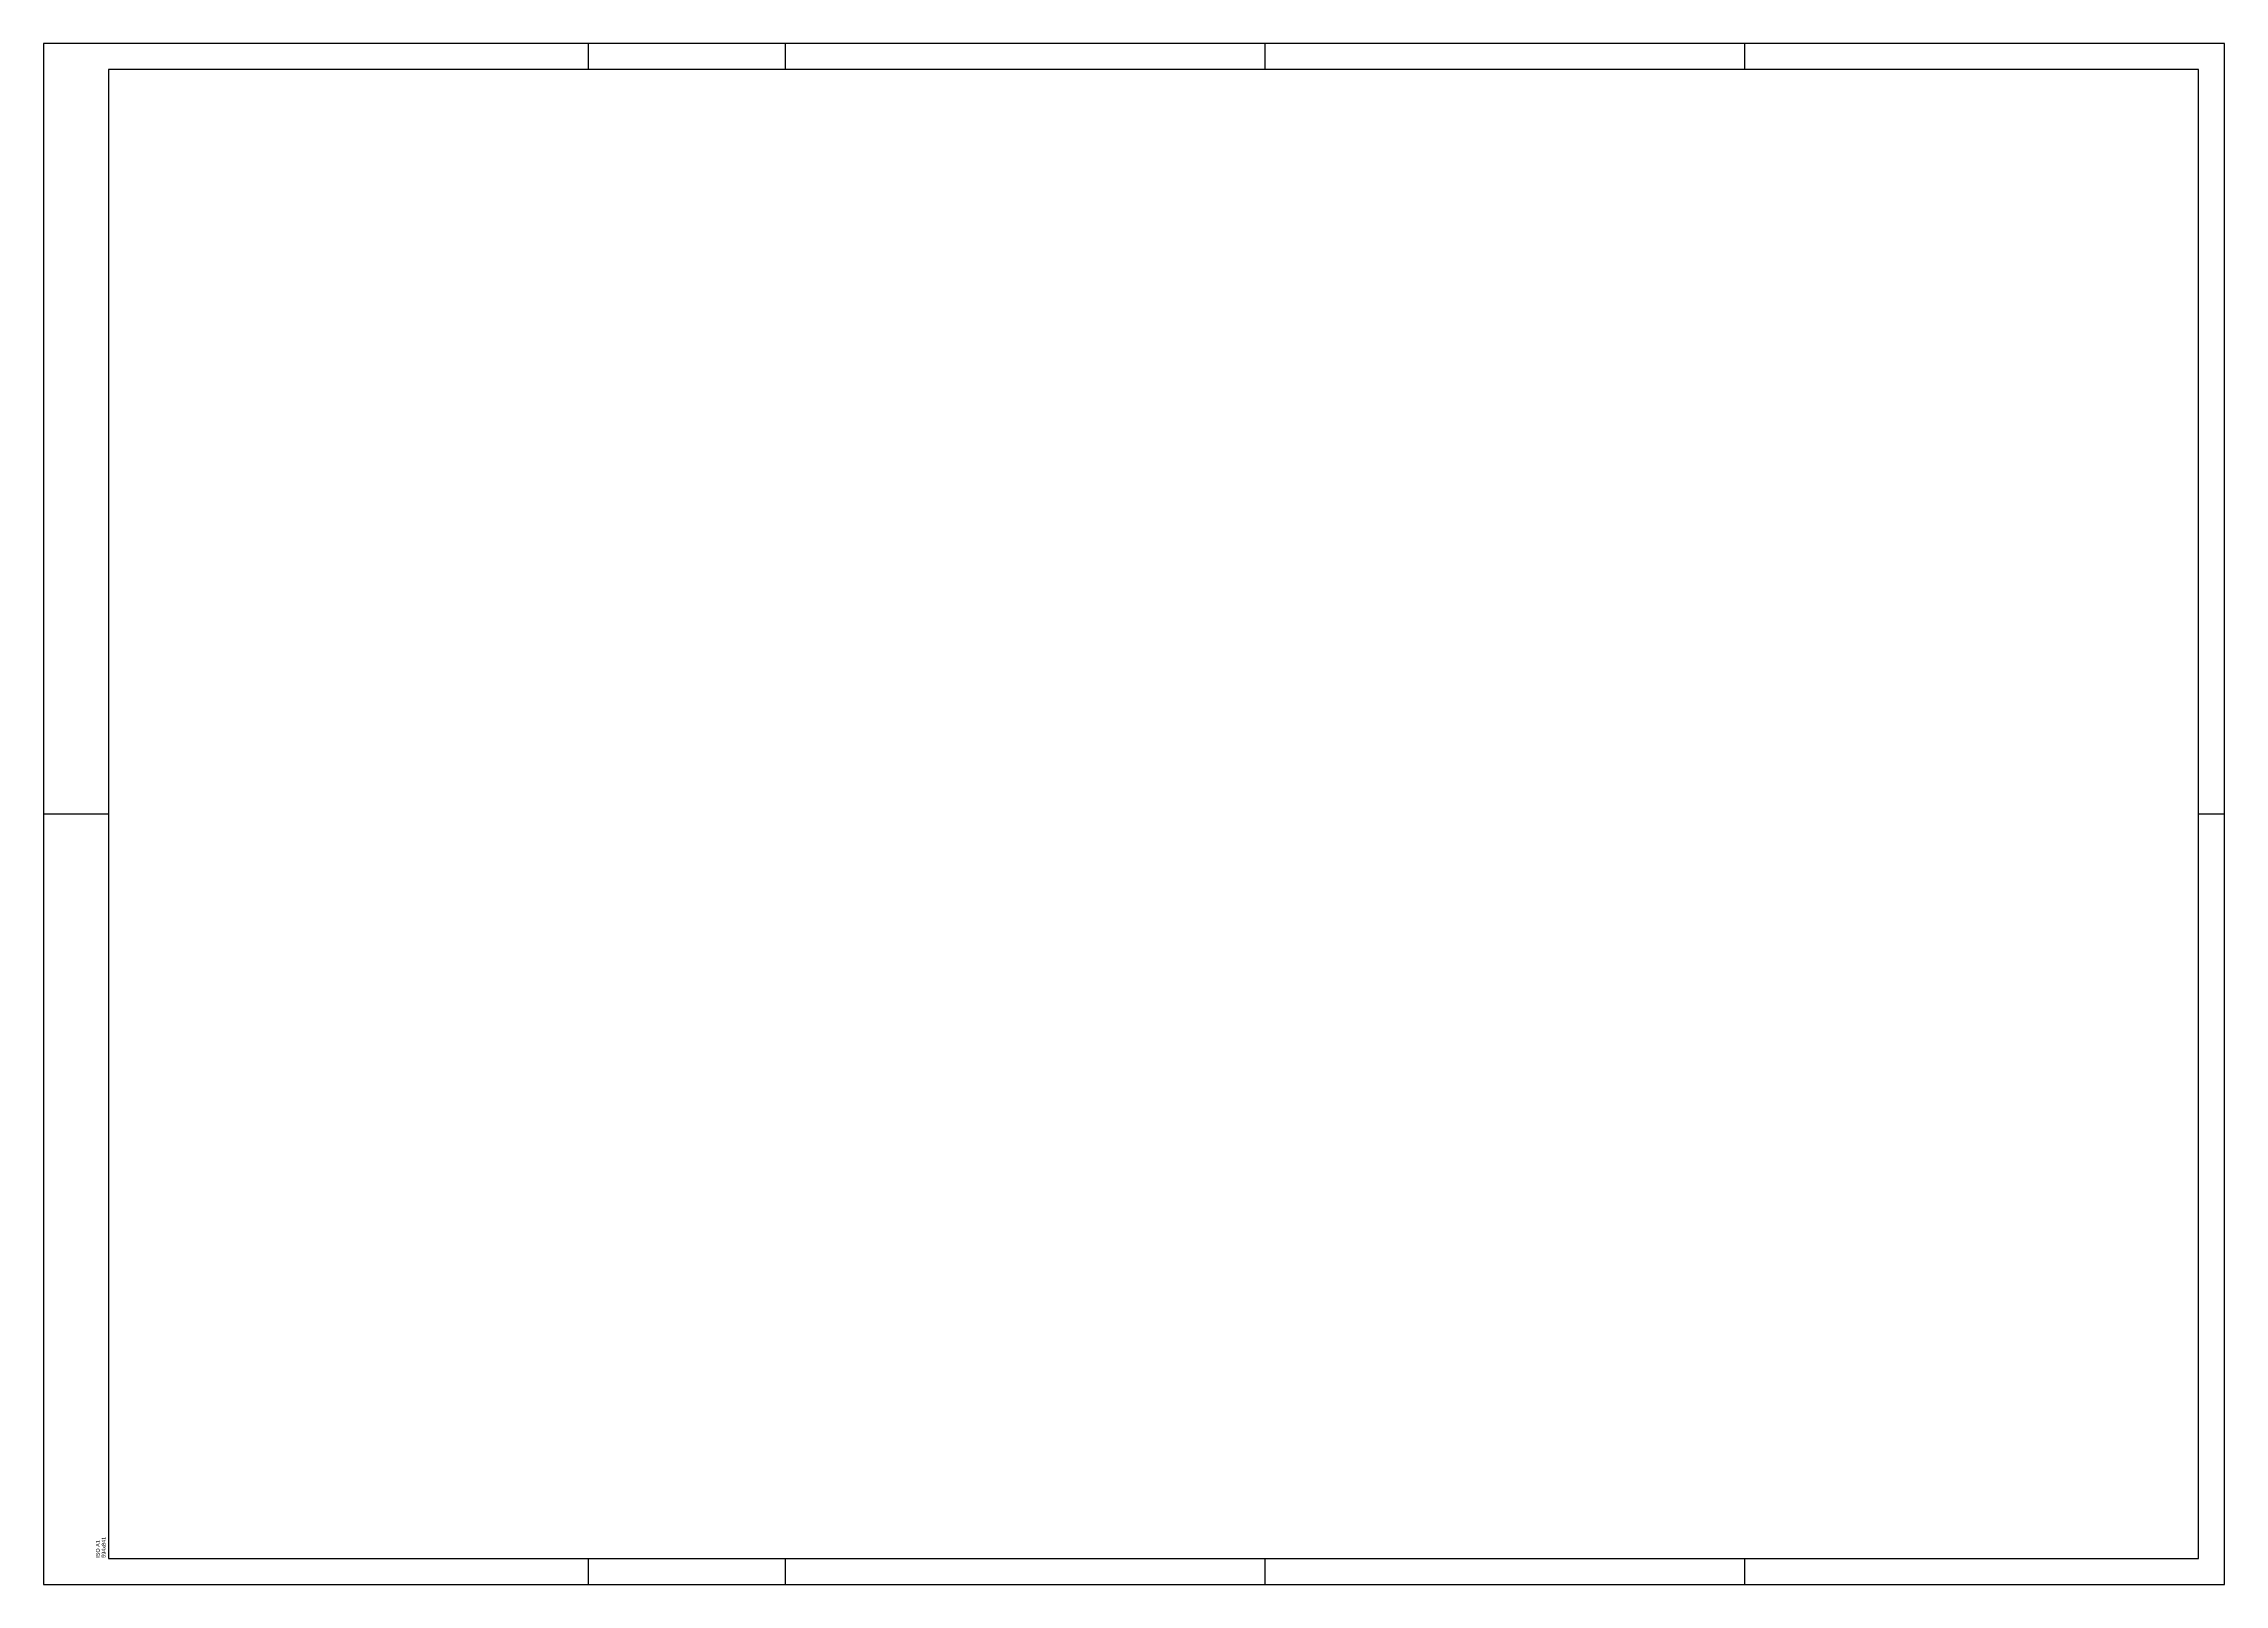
# Model space of a CAD drawing. Header units: millimetres. Extents: x 0 to 687901, y 0 to 346525.
# Drawn here: x 6674 to 7515, y 4050 to 4644 of the extents above; entities that cross this region are included whole.
import ezdxf

# ---------------------------------------------------------------- set-up
doc = ezdxf.new("R2010")
doc.units = ezdxf.units.MM
doc.layers.add('ARQ_Prancha', color=7, linetype='Continuous')
doc.layers.add('ARQ_Prancha lin_grossa', color=111, linetype='Continuous')
doc.styles.add('DES-ROMANS', font='arial.ttf')

msp = doc.modelspace()

# ---------------------------------------------------------------- linework, layer by layer
at = {"layer": 'ARQ_Prancha'}
for p, q in [((6884.44, 4644.3), (6884.44, 4634.3)), ((6960.44, 4644.3), (6960.44, 4634.3)), ((7145.44, 4644.3), (7145.44, 4634.3)), ((7330.44, 4644.3), (7330.44, 4634.3)), ((7515.44, 4644.3), (7505.44, 4644.3)), ((6699.44, 4347.3), (6674.44, 4347.3)), ((7515.44, 4347.3), (7505.44, 4347.3)), ((6884.44, 4060.3), (6884.44, 4050.3)), ((6960.44, 4060.3), (6960.44, 4050.3)), ((7145.44, 4060.3), (7145.44, 4050.3)), ((7330.44, 4060.3), (7330.44, 4050.3))]:
    msp.add_line(p, q, dxfattribs=at)
msp.add_lwpolyline([(6674.44, 4050.3), (7515.44, 4050.3), (7515.44, 4644.3), (6674.44, 4644.3)], close=True, dxfattribs=at)
at = {"layer": 'ARQ_Prancha lin_grossa'}
msp.add_lwpolyline([(7505.44, 4060.3), (7505.44, 4634.3), (6699.44, 4634.3), (6699.44, 4060.3), (7505.44, 4060.3)], close=True, dxfattribs=at)

# ---------------------------------------------------------------- texts
at = {"layer": 'ARQ_Prancha', "style": 'DES-ROMANS'}
for s, p in [('ISO A1', (6696.12, 4060.57)), ('594x841', (6698.37, 4060.57))]:
    msp.add_text(s, height=1.5, rotation=90, dxfattribs=at).set_placement(p)

doc.saveas('drawing.dxf')
